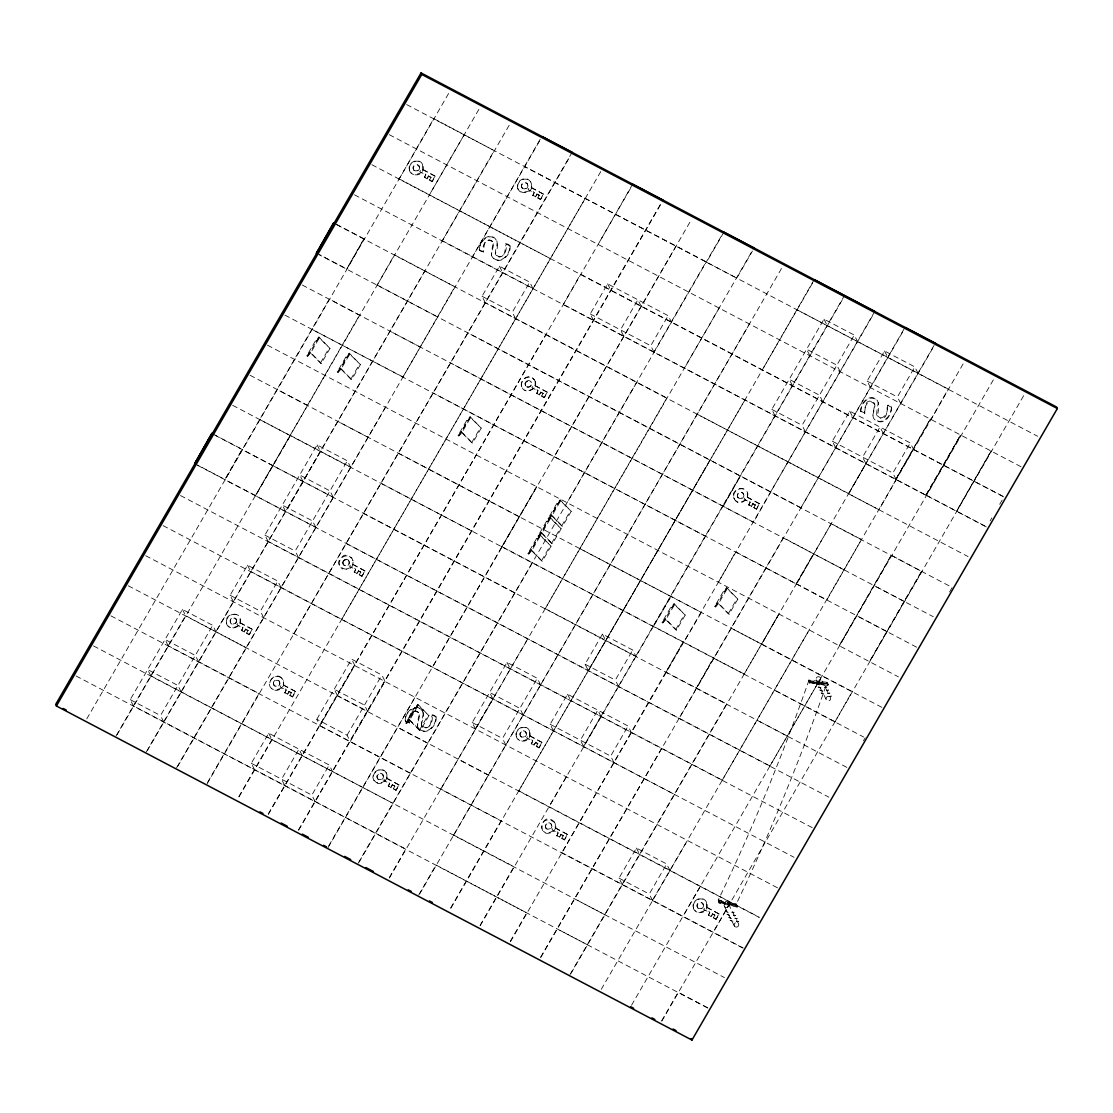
<?xml version="1.0" encoding="UTF-8"?>
<svg xmlns="http://www.w3.org/2000/svg" width="1113" height="1113" viewBox="0 0 1113 1113"><rect width="100%" height="100%" fill="white"/><g stroke="black" fill="none" stroke-linecap="round" stroke-linejoin="round"><path stroke-width="0.75" stroke-dasharray="5 3.75" d="M819.293 685.01L816.511 683.897L819.377 684.578M818.125 687.138L820.851 688.071M819.571 690.004L822.424 691.02L820.044 689.949M823.898 694.095L821.116 692.968L823.94 693.719M826.862 686.958L824.608 687.556M827.947 690.102C829.895 690.06 823.926 691.201 828.378 689.935M829.922 693.065L827.655 693.566L829.505 693.176M831.467 696.042L829.199 696.557L831.035 696.209M887.52 407.386C887.659 411.643 885.614 417.612 880.647 417.918L877.573 416.512M824.677 687.152L826.486 687.166M728.18 912.535L725.467 911.283L728.319 912.173M729.725 915.554L726.998 914.19L729.85 915.164M731.867 912.423L733.94 912.813L734.01 912.034M732.924 921.244L730.072 920.242L732.799 921.634M733.328 915.443L735.735 915.568L733.467 915.123M734.914 918.503L737.265 918.587L734.997 918.114M736.403 921.536L738.795 921.606L736.472 921.494M872.926 415.552C873.023 410.906 878.38 402.558 870.839 401.153C861.212 399.998 868.599 419.267 860.599 410.961C860.989 404.506 865.872 396.186 873.371 397.856C885.28 398.983 872.272 434.32 878.366 402.35M728.528 917.279L731.255 918.587L729.001 917.265M405.382 721.085C403.824 712.445 416.012 701.635 422.439 710.887C417.653 703.388 404.158 711.471 405.382 721.085C412.937 727.888 406.565 710.164 415.636 711.277L418.669 712.682M492.642 241.716L489.609 240.311C480.552 239.198 486.924 256.922 479.369 250.119C479.119 245.486 481.623 240.297 485.532 237.598C496.44 232.506 500.224 244.985 495.341 253.235M479.369 250.119C479.007 242.064 488.704 232.019 495.925 239.351M860.822 411.42C860.46 403.365 870.171 393.32 877.378 400.638M226.44 621.597C226.342 615.739 234.175 611.844 238.502 616.046M283.592 682.686L283.412 685.149M409.347 168.453C409.25 162.595 417.083 158.7 421.424 162.901M353.03 562.093L352.849 564.555M419.378 714.81C417.319 718.122 417.445 733.717 417.765 722.546C419.211 717.662 421.66 711.958 415.399 710.817C410.099 711.513 407.928 718.33 409.403 722.88M493.351 243.844C491.306 247.169 491.431 262.751 491.751 251.58C493.198 246.71 495.647 240.992 489.386 239.852C484.072 240.547 481.901 247.364 483.39 251.914M517.698 186.414C517.587 180.556 525.433 176.661 529.76 180.863C532.529 184.285 528.285 178.247 526.449 178.845C523.973 178.358 521.399 179.235 519.632 180.988C509.392 195.165 537.509 197.238 530.664 181.864M516.223 734.705C516.112 728.848 523.945 724.953 528.285 729.154M733.662 496.036C733.564 490.179 741.397 486.284 745.738 490.485M693.274 906.205C693.162 900.361 700.995 896.452 705.336 900.654M496.12 255.225L499.181 256.616C508.878 257.743 502.005 238.544 509.893 245.583C510.533 253.973 500.975 264.908 492.962 257.785M422.133 726.177L425.208 727.582C434.891 728.709 428.018 709.51 435.92 716.549C436.546 724.939 426.989 735.874 418.975 728.751M509.893 245.583C512.105 255.197 497.984 267.134 491.723 256.004M435.92 716.549C438.132 726.149 424.011 738.1 417.751 726.97M876.835 415.427L880.87 418.377C891.235 419.434 883.277 399.303 891.36 406.885C891.986 415.274 882.428 426.209 874.415 419.086M891.36 406.885C891.93 413.827 886.282 423.719 878.074 421.535C869.267 418.975 874.526 410.572 874.595 403.741M808.817 680.071L808.636 681.198A492.53 105.958 -70 0 1 718.344 899.833L718.344 901.544L736.347 905.592L736.333 903.881A498.694 107.043 -70.2 0 0 827.196 682.311L808.817 680.071L808.942 681.796L827.321 684.036L827.196 682.311L827.321 684.036M809.401 682.714L809.582 681.587L827.961 683.813L828.086 685.552L809.401 682.714L828.086 685.552M809.708 683.312L809.582 681.587M827.78 684.94L827.961 683.813M820.879 687.639L818.5 686.916M718.344 901.544L718.344 899.833L736.333 903.881L736.347 905.592M719.123 903.06L719.109 901.349L719.123 903.06L737.112 907.095L737.404 905.996L718.038 900.932M737.112 907.095L737.098 905.384M423.037 169.816C421.535 157.503 424.526 167.312 422.411 171.263C419.434 177.357 409.834 175.061 409.375 169.872M240.13 622.96L240.088 618.703M531.374 187.763L531.346 183.52M535.172 385.863L535.144 381.606M386.907 778.557L386.879 774.3L385.098 771.267M529.899 736.055C528.411 723.756 531.388 733.564 529.287 737.516C526.31 743.609 516.696 741.3 516.237 736.11M555.331 828.086L555.304 823.843M747.352 497.386L747.324 493.142M706.95 907.568C705.461 895.255 708.438 905.078 706.338 909.015C703.36 915.123 693.747 912.813 693.288 907.624M359.763 315.257L329.351 299.049L224.882 479.675L242.133 449.304L213.376 434.195M363.923 238.794L346.686 269.165L363.923 238.794L333.663 222.878M399.108 179.068L433.75 118.618L494.422 150.728M86.786 718.873L449.555 91.85M310.652 352.96L307.633 356.271L306.771 355.812L315.466 340.787L318.902 337.03L329.991 348.411L321.295 363.45L320.447 363.005L310.652 352.96L319.348 337.935L329.991 348.411M307.633 356.271L318.902 337.03M427.128 178.956L428.463 175.937L427.128 178.956L424.331 177.217L425.848 174.574C421.368 168.62 416.081 178.525 411.142 172.905M424.512 177.593L425.848 174.574M320.447 363.005L329.142 347.966M422.843 169.426L435.253 176.23L432.15 181.6L429.548 180.236L430.884 177.217L428.463 175.937M429.548 180.236L430.884 177.217M133.574 706.212L130.249 699.646L182.449 609.437L212.708 625.339L216.033 631.906M432.15 181.6L435.058 175.854M116.03 735.985L185.621 615.698L246.307 647.808M255.378 495.702L359.61 314.965M377.168 285.192L394.419 254.821L455.092 286.931M117.046 734.789L479.828 107.752M341.051 369.14L338.032 372.438L337.169 371.992L345.879 356.953L349.301 353.211L360.403 364.591L351.694 379.616L350.845 379.171L341.051 369.14L349.746 354.101L360.403 364.591M338.032 372.438L346.727 357.398L349.746 354.101M337.169 371.992L340.606 368.236L349.301 353.211M350.845 379.171L359.541 364.132M163.848 722.128L160.509 715.562L212.708 625.339M233.438 601.827L230.113 595.26L247.503 565.195L277.777 581.097L281.102 587.664M268.233 541.683L264.908 535.116L317.108 444.894L347.367 460.81L350.706 467.377M146.29 751.901L424.832 271.029M442.237 240.951L494.269 150.436M147.306 750.691L510.088 123.668M244.22 632.101L245.556 629.082L244.22 632.101L241.424 630.361L242.94 627.718C238.46 621.764 233.174 631.669 228.235 626.049M241.604 630.737L242.94 627.718M239.935 622.57L252.345 629.374L249.242 634.744L246.627 633.38L247.962 630.361L245.556 629.082M246.627 633.38L247.962 630.361M263.698 617.743L260.372 611.176L277.777 581.097M298.507 557.599L295.168 551.032L347.367 460.81M249.242 634.744L252.15 628.998M176.55 767.803L385.501 407.233M402.892 377.154L454.939 286.639M540.195 139.278L472.496 256.866M177.579 766.607L540.348 139.57M483.251 252.164L483.153 251.468M535.464 196.918L536.995 194.274L535.464 196.918L532.863 195.554L534.198 192.521C529.551 187.193 520.494 197.683 517.712 187.819M532.863 195.554L534.198 192.521M496.913 241.048C498.443 247.044 490.916 255.517 499.417 257.075C505.539 256.477 507.208 248.296 505.845 243.455M531.179 187.387L543.603 194.191L540.501 199.561L537.885 198.184L539.221 195.165L536.814 193.899M537.885 198.184L539.221 195.165M485.365 302.847L482.026 296.281L499.431 266.202L529.691 282.118L533.03 288.684M540.501 199.561L543.408 193.815M207.686 782.202L259.009 693.496L168.216 645.763M572.207 152.175L293.971 633.645M206.976 784.011L570.621 155.486M356.939 573.71L358.469 571.066L356.939 573.71L354.337 572.332L355.673 569.313C351.179 563.359 345.906 573.265 340.968 567.644M287.502 694.303L289.032 691.66L287.502 694.303L284.886 692.926L286.222 689.907C281.742 683.952 276.455 693.858 271.516 688.237M354.337 572.332L355.673 569.313M284.886 692.926L286.222 689.907M352.654 564.18L365.078 570.983L361.962 576.339L359.36 574.976L360.695 571.957L358.275 570.691M283.217 684.773L295.627 691.576L292.524 696.947L289.909 695.569L291.258 692.55L288.837 691.284M359.36 574.976L360.695 571.957M289.909 695.569L291.258 692.55M254.64 769.848L251.301 763.281L268.706 733.217L329.225 765.034L332.564 771.587M515.625 318.749L512.3 312.183L529.691 282.118M361.962 576.339L364.883 570.593M292.524 696.947L295.432 691.201M238.822 796.616L271.878 739.477M238.975 796.922L600.881 171.388M461.881 432.651L458.862 435.962L458.013 435.503L466.709 420.464L470.131 416.721L481.233 428.102L472.538 443.141L471.675 442.696L461.881 432.651L470.59 417.612L481.233 428.102M458.862 435.962L467.571 420.923L470.59 417.612M458.013 435.503L461.436 431.761L470.131 416.721M471.675 442.696L480.371 427.656M316.815 719.276L351.611 659.133L381.87 675.048L385.056 681.309L350.247 741.453L347.075 735.192L316.815 719.276L319.988 725.537L354.783 665.393L351.611 659.133M268.219 814.02L545.885 334.665M563.289 304.586L580.527 274.215L943.434 465.192M632.727 183.993L598.084 244.443M268.372 814.326L632.017 185.801M539.262 395.004L540.793 392.374L539.262 395.004L536.661 393.64L537.996 390.621C533.656 384.722 529.802 393.418 524.724 389.981M536.661 393.64L537.996 390.621M534.977 385.474L547.401 392.277L544.285 397.647L541.683 396.284L543.019 393.265L540.598 391.985M541.683 396.284L543.019 393.265M315.16 801.666L311.835 795.099L329.225 765.034M593.549 320.502L590.224 313.936L607.615 283.857L668.148 315.675L671.473 322.241M347.075 735.192L381.87 675.048M544.285 397.647L547.206 391.901M298.479 829.936L663 199.895M298.632 830.242L661.414 203.206M501.796 546.803L536.814 486.771M328.738 845.838L415.024 697.281M536.661 486.464L432.428 667.216M328.029 847.647L691.674 219.122M409.584 720.236L406.565 723.533L405.716 723.088L414.412 708.049L417.834 704.306L428.936 715.687L420.241 730.726L419.378 730.267L409.584 720.236L418.293 705.197L428.936 715.687M406.565 723.533L415.274 708.508L418.293 705.197M405.716 723.088L409.139 719.346L417.834 704.306M409.264 723.116L409.181 722.42M419.378 730.267L428.074 715.242M390.997 787.712L392.333 784.679L390.997 787.712L388.2 785.959L389.731 783.315L385.14 780.895L379.964 783.427L376.472 782.676L373.926 780.255L378.337 783.663L383.693 782.689L387.018 778.293L386.197 772.659M388.395 786.335L389.731 783.315M423.19 713.224C423.497 718.066 417.612 726.525 425.43 728.041C431.566 727.443 433.221 719.248 431.858 714.421M531.708 550.74L528.689 554.037L527.826 553.592L536.522 538.553L539.958 534.81L551.046 546.191L542.351 561.23L541.488 560.785L531.708 550.74L540.403 535.701L551.046 546.191M541.794 533.294L538.775 536.605L537.913 536.146L546.622 521.121L550.045 517.364L561.147 528.745L552.438 543.784L551.589 543.339L541.794 533.294L550.49 518.268L561.147 528.745M551.895 515.862L548.862 519.159L548.013 518.714L556.709 503.674L560.131 499.932L571.233 511.312L562.538 526.338L561.675 525.893L551.895 515.862L560.59 500.822L571.233 511.312M528.689 554.037L537.384 539.012L540.403 535.701M538.775 536.605L547.471 521.566L550.49 518.268M548.862 519.159L557.571 504.119L560.59 500.822M386.712 778.168L399.136 784.985L396.033 790.341L393.418 788.978L394.753 785.959L392.333 784.679M527.826 553.592L531.249 549.85L539.958 534.81M537.913 536.146L541.349 532.404L550.045 517.364M548.013 518.714L551.436 514.957L560.131 499.932M393.418 788.978L394.753 785.959M654.082 352.32L650.743 345.753L668.148 315.675M396.033 790.341L398.941 784.595M358.136 863.257L532.278 562.83M653.929 352.014L706.129 261.792L524.696 166.644M359.165 862.06L722.003 234.843M723.895 232.144L706.505 262.209L736.764 278.125L752.43 251.051M541.488 560.785L550.198 545.746M551.589 543.339L560.284 528.299M561.675 525.893L570.371 510.853M475.557 729.098L472.204 722.532L507.013 662.388L537.273 678.29L540.612 684.857M440.734 789.242L527.743 638.876M389.272 877.656L405.8 849.094L133.421 705.906M475.404 728.792L492.795 698.727M545.147 608.811L666.784 397.995L485.212 302.541M389.425 877.962L754.016 247.74M505.817 745.014L502.478 738.434L537.273 678.29M418.669 895.075L436.059 864.996L527.006 913.022M453.617 835.223L749.411 323.98M419.684 893.878L782.467 266.842M533.99 745.209L535.52 742.566L533.99 745.209L531.388 743.846L532.724 740.827C528.23 734.872 522.957 744.778 518.018 739.143M531.388 743.846L532.724 740.827M529.705 735.679L542.128 742.482L539.012 747.853L536.41 746.475L537.746 743.456L535.325 742.19M536.41 746.475L537.746 743.456M553.481 730.851L550.128 724.271L567.533 694.192L628.066 726.01L631.405 732.591M710.024 459.933L588.387 670.749L585.048 664.183L602.453 634.118L632.713 650.02L636.052 656.587M539.012 747.853L541.934 742.107M450.668 907.971L501.128 820.768L440.581 788.936M518.686 790.995L744.875 400.04M814.313 279.446L762.266 369.961M450.821 908.278L812.727 282.758M775.135 415.942L771.81 409.389L824.01 319.167L854.269 335.069L857.594 341.635M618.647 686.665L615.322 680.099L632.713 650.02M600.978 716.369L583.574 746.447L843.71 296.851M480.065 925.39L513.997 866.749L453.464 834.931M480.218 925.682L843 298.66M665.852 619.635L662.833 622.932L661.985 622.487L670.68 607.448L674.102 603.705L685.205 615.086L676.509 630.125L675.647 629.666L665.852 619.635L674.561 604.596L685.205 615.086M662.833 622.932L674.102 603.705M559.436 837.24L560.966 834.597L559.436 837.24L556.82 835.877L558.156 832.858C553.676 826.903 548.389 836.809 543.45 831.174M675.647 629.666L684.342 614.626M556.82 835.877L558.156 832.858M751.442 506.54L752.778 503.521L751.442 506.54L748.646 504.801L750.176 502.158C745.682 496.203 740.395 506.109 735.47 500.474M748.84 505.177L750.176 502.158M555.15 827.71L567.56 834.513L564.458 839.884L561.842 838.52L563.178 835.501L560.771 834.221M561.842 838.52L563.178 835.501M747.157 497.01L759.567 503.813L756.464 509.184L753.863 507.82L755.198 504.787L752.778 503.521M753.863 507.82L755.198 504.787M614.014 762.655L610.661 756.089L628.066 726.01M805.395 431.858L802.07 425.291L854.269 335.069M564.458 839.884L567.366 834.138M756.464 509.184L759.386 503.438M665.977 672.322L683.229 641.951L561.815 852.878M510.324 941.292L526.852 912.73M796.407 583.782L826.82 599.99L861.462 539.541L831.202 523.639L796.56 584.088L735.651 551.853L718.4 582.224M874.846 311.264L770.599 492.002M510.477 941.598L873.26 314.576M718.497 603.649L715.478 606.961L714.616 606.502L723.311 591.476L726.747 587.72L737.836 599.114L729.14 614.139L728.278 613.694L718.497 603.649L727.192 588.624L737.836 599.114M715.478 606.961L726.747 587.72M728.278 613.694L736.987 598.655M835.668 447.76L832.329 441.207L849.734 411.128L910.267 442.946L913.592 449.513M870.463 387.616L867.138 381.049L884.529 350.985L914.803 366.887L918.128 373.453M579.943 548.667L671.069 596.554L653.512 626.327L713.489 657.853L696.251 688.237M540.598 957.208L661.665 748.493M813.728 553.898L783.315 537.676L679.069 718.428M800.859 507.918L905.106 327.166M540.751 957.5L904.396 328.975M864.704 413.452L864.62 412.756M622.334 884.696L619.009 878.129L636.413 848.064L666.673 863.966L669.998 870.533M900.723 403.532L897.398 396.965L914.803 366.887M569.981 974.612L726.58 703.959L665.824 672.029M744.138 674.186L778.933 614.042M796.185 583.671L813.575 553.592M848.523 493.741L935.379 343.082M571.011 973.416L933.779 346.393M652.608 900.612L649.269 894.045L666.673 863.966M896.188 479.578L892.863 473.011L910.267 442.946M652.455 900.306L687.403 840.454M722.198 780.31L809.262 629.763M896.035 479.286L913.439 449.207M797.075 309.817L948.234 389.063L930.997 419.434M601.27 989.318L964.053 362.295M925.877 494.965L960.672 434.821L926.253 495.382L563.136 304.28M891.304 555.234L839.258 645.749L891.304 555.234L921.717 571.442L869.517 661.665L921.564 571.136M926.03 495.271L960.895 434.933M769.862 766.147L822.076 675.939M631.544 1005.234L994.312 378.211M711.04 916.722L712.57 914.079L711.04 916.722L708.438 915.345L709.774 912.326C705.28 906.372 700.007 916.277 695.069 910.657M708.438 915.345L709.774 912.326M706.755 907.192L719.179 913.996L716.062 919.366L713.461 917.988L714.796 914.969L712.376 913.703M713.461 917.988L714.796 914.969M716.062 919.366L718.984 913.62M661.651 1020.844L678.179 992.267L708.438 1008.183M834.931 721.92L852.182 691.549L761.751 644.232L779.003 613.861M661.804 1021.136L1024.572 394.113M990.111 520.884L991.85 517.879M999.683 504.342L1004.023 496.829M863.451 740.827L865.191 737.822M949.57 591.963L952.185 587.455L319.445 254.849M319.348 337.935L316.329 341.232L315.466 340.787M306.771 355.812L310.193 352.07L321.295 363.45M674.561 604.596L671.529 607.893L670.68 607.448M661.985 622.487L665.407 618.731L676.509 630.125M727.192 588.624L724.173 591.921L723.311 591.476M714.616 606.502L718.038 602.759L729.14 614.139M526.783 381.105L528.369 380.604A3.089 2.949 -26.9 0 1 531.096 382.037L531.694 383.971A3.395 3.242 -26.9 0 1 530.066 386.781L528.48 387.296A3.089 2.949 -26.9 0 1 525.739 385.849L525.559 385.474A3.089 2.949 -26.9 0 0 528.285 386.907L529.871 386.406A3.395 3.242 -26.9 0 0 531.499 383.595L531.096 382.037M344.46 559.811L346.046 559.296A3.089 2.949 -26.9 0 1 348.772 560.743L348.967 561.119A3.089 2.949 -26.9 0 0 346.24 559.686L344.64 560.187A3.395 3.242 -26.9 0 0 343.013 562.997M733.55 912.368L731.909 912.034M809.123 680.683L827.502 682.909M827.015 683.438L808.942 681.796M809.888 682.186L828.267 684.425M718.65 900.431L736.639 904.479M719.415 901.947L737.404 905.996M718.817 902.448L736.806 906.497M280.351 677.205C275.12 674.367 268.344 679.876 269.944 685.58M383.86 770.613C378.615 767.775 371.853 773.285 373.439 778.989M406.662 104.594L1037.664 436.296M543.603 194.191L529.705 186.887L528.119 189.613L534.393 192.911M536.995 194.274L539.415 195.54M532.668 195.165L535.283 196.542M537.69 197.808L540.306 199.185M867.138 381.049L897.398 396.965M389.258 134.673L1021.79 467.168M887.534 405.202L891.583 407.344M435.253 176.23L421.354 168.926L419.782 171.652L426.042 174.95M428.658 176.327L431.065 177.593M424.331 177.217L426.933 178.581M429.354 179.861L431.955 181.224M860.599 410.961L864.467 413.006M398.955 178.762L550.42 258.606M1002.521 496.036L943.657 465.317M371.867 164.738L1004.176 497.135M506.067 243.914L510.13 246.043M479.133 249.674L483.014 251.705M590.224 313.936L650.743 345.753M771.81 409.389L802.07 425.291M832.329 441.207L892.863 473.011M442.084 240.645L532.877 288.378M926.099 495.076L986.633 526.894M354.463 194.817L986.981 527.312M482.026 296.281L512.3 312.183M848.37 493.449L697.211 414.203M336.849 224.77L968.073 556.583M316.259 252.957L346.533 268.859M377.015 284.886L437.701 317.01M800.706 507.611L467.961 332.912M547.401 392.277L533.503 384.973L531.917 387.7L538.191 390.997M759.567 503.813L745.682 496.509L744.096 499.236L750.371 502.533M540.793 392.374L543.214 393.64M752.972 503.897L755.393 505.177M536.466 393.265L539.082 394.628M541.488 395.908L544.104 397.271M748.646 504.801L751.247 506.165M753.668 507.431L756.27 508.808M302.263 285.039L933.278 616.727M402.739 376.848L312.099 329.434M284.872 315.104L917.39 647.599M345.879 356.953L346.727 357.398M466.709 420.464L467.571 420.923M267.468 345.183L898.469 676.885M556.709 503.674L557.571 504.119M546.622 521.121L547.471 521.566M670.916 596.262L701.329 612.47L683.785 642.243M250.063 375.262L882.595 707.743M536.522 538.553L537.384 539.012M290.243 435.378L350.539 467.07M501.643 546.497L653.442 626.522M743.985 673.88L713.864 658.284M834.778 721.614L774.398 690.102M232.673 405.327L863.674 737.029M333.149 497.149L272.991 465.749M544.994 608.505L635.899 656.28M215.046 435.28L847.786 767.9M585.048 664.183L615.322 680.099M194.469 463.467L224.729 479.369M255.225 495.396L225.104 479.8M315.744 527.214L255.6 495.814L290.396 435.67L259.913 419.643M769.709 765.841L346.171 543.422M197.655 465.359L828.879 797.172M365.078 570.983L351.179 563.679L349.593 566.406L355.868 569.689M358.469 571.066L360.89 572.332M354.143 571.957L356.744 573.32M359.165 574.6L361.781 575.964M264.908 535.116L295.168 551.032M268.08 541.377L722.045 780.018M180.473 495.549L812.991 828.044M550.128 724.271L610.661 756.089M250.689 571.456L674.534 794.473M163.068 525.628L794.084 857.316M542.128 742.482L528.23 735.178L526.644 737.905L532.918 741.202M535.52 742.566L537.941 743.846M531.193 743.456L533.795 744.834M536.216 746.1L538.831 747.477M230.113 595.26L260.372 611.176M472.204 722.532L502.478 738.434M145.678 555.693L778.196 888.188M432.094 714.866L436.143 717.009M414.412 708.049L415.274 708.508M252.345 629.374L238.446 622.07L236.874 624.796L243.135 628.094M245.75 629.471L248.157 630.737M241.424 630.361L244.025 631.725M246.446 633.005L249.048 634.368M405.16 720.626L409.028 722.671M518.533 790.689L759.122 917.168M128.273 585.772L759.275 917.46M719.179 913.996L705.28 906.692L703.694 909.418L709.969 912.702M295.627 691.576L281.728 684.272L280.156 686.999L286.417 690.283M567.56 834.513L553.662 827.209L552.09 829.936L558.35 833.234M712.57 914.079L714.991 915.345M289.032 691.66L291.439 692.926M560.966 834.597L563.373 835.877M708.244 914.969L710.845 916.347M713.266 917.613L715.882 918.976M284.705 692.55L287.307 693.928M289.728 695.194L292.329 696.557M556.639 835.501L559.241 836.865M561.662 838.131L564.263 839.508M619.009 878.129L649.269 894.045M561.662 852.586L743.247 948.026M110.869 615.837L743.401 948.332M399.136 784.985L385.237 777.667L383.651 780.394L389.926 783.691M392.527 785.068L394.948 786.335M388.2 785.959L390.816 787.322M393.223 788.602L395.838 789.966M150.825 675.841L393.084 803.405M93.478 645.916L724.48 977.617M130.249 699.646L160.509 715.562M251.301 763.281L311.835 795.099M76.074 675.994L708.591 1008.475M281.798 678.248C274.883 670.68 265.061 684.022 271.711 688.613C274.981 691.743 280.671 690.436 282.785 686.596C285.415 685.191 281.506 676.161 283.565 681.281M551.436 514.957L562.538 526.338M461.436 431.761L472.538 443.141M541.349 532.404L552.438 543.784M531.249 549.85L542.351 561.23M340.606 368.236L351.694 379.616M409.139 719.346L420.241 730.726M734.371 499.097C740.062 509.156 753.084 495.535 745.543 490.11C742.274 486.979 736.583 488.287 734.469 492.113C731.839 493.518 735.749 502.561 733.69 497.441M422.509 164.293C418.85 156.766 406.607 162.679 409.57 170.247M521.705 386.294C520.578 381.94 524.181 377.363 528.619 377.168C530.984 375.554 536.758 382.761 533.364 378.573C526.894 372.354 516.724 383.289 523.486 389.327M706.435 902.045C702.776 894.518 690.519 900.445 693.482 907.999M529.385 730.545C525.726 723.019 513.469 728.932 516.432 736.5M339.382 564.987C337.796 559.283 344.557 553.773 349.788 556.611C356.424 562.19 345.781 551.547 342.567 556.597C328.947 567.018 355.534 576.868 352.821 560.298M554.636 822.201C541.836 808.998 535.061 839.411 552.118 832.232C565.501 822.076 540.028 812.518 541.864 828.531M386.392 773.034C382.037 764.617 368.946 773.048 374.121 780.63M281.603 677.859L282.883 679.626M874.818 404.186L871.076 401.612C865.858 402.28 863.897 408.68 864.843 413.215M884.529 350.985L887.868 357.551M883.332 433.597L879.993 427.03L862.603 457.109L865.928 463.676M824.01 319.167L827.335 325.733M896.257 479.397L879.02 509.768L848.746 493.866L865.997 463.495M840.204 371.714L836.865 365.147L806.605 349.232L809.93 355.798M849.734 411.128L853.059 417.695M822.799 401.779L819.474 395.212L789.2 379.31L792.539 385.877M904.326 601.507L874.053 585.605M886.922 631.586L856.662 615.684M719.137 308.078L684.342 368.222M844.211 569.926L813.951 554.01M676.008 246.182L554.218 456.692M770.78 491.876L753.529 522.247L723.269 506.345L740.507 475.961M743.581 494.325L743.874 495.508A3.395 3.242 -26.9 0 1 742.246 498.318L740.66 498.819A3.089 2.949 -26.9 0 1 737.919 497.386L737.321 495.452A3.395 3.242 -26.9 0 1 738.949 492.642L740.548 492.141A3.089 2.949 -26.9 0 1 743.275 493.574L743.47 493.949A3.089 2.949 -26.9 0 0 740.743 492.516L739.143 493.017A3.395 3.242 -26.9 0 0 737.516 495.828L737.613 496.648M641.213 306.325L637.888 299.773L620.484 329.838L623.823 336.404M737.919 497.386L737.738 497.01A3.089 2.949 -26.9 0 0 740.465 498.443L742.051 497.942A3.395 3.242 -26.9 0 0 743.679 495.132M585.215 198.462L341.635 619.482M820.545 678.054A2.351 2.254 -26.9 0 1 817.999 681.184A2.351 2.254 -26.9 0 1 816.566 677.567A2.351 2.254 -26.9 0 1 820.545 678.054L830.521 697.726A2.351 2.254 -26.9 0 1 827.989 700.856A2.351 2.254 -26.9 0 1 826.542 697.239A2.351 2.254 -26.9 0 1 830.521 697.726M816.205 679.82L826.18 699.493M723.047 506.22L450.556 362.991M607.615 283.857L610.954 290.423M636.678 382.385L567.087 502.686M761.529 644.107L731.269 628.205M527.618 184.688L527.896 185.885A3.395 3.242 -26.9 0 1 526.268 188.695L524.682 189.196A3.089 2.949 -26.9 0 1 521.955 187.763L521.357 185.829A3.395 3.242 -26.9 0 1 522.985 183.019L524.571 182.518A3.089 2.949 -26.9 0 1 527.312 183.951L527.492 184.327A3.089 2.949 -26.9 0 0 524.766 182.894L523.18 183.395A3.395 3.242 -26.9 0 0 521.552 186.205L521.649 187.026M705.642 536.299L433.166 393.07M521.955 187.763L521.76 187.387A3.089 2.949 -26.9 0 0 524.487 188.82L526.087 188.32A3.395 3.242 -26.9 0 0 527.715 185.509M787.267 736.083L756.993 720.167M464.163 134.826L429.368 194.97M499.431 266.202L502.756 272.768M419.267 166.741L419.559 167.924A3.395 3.242 -26.9 0 1 417.931 170.734L416.332 171.249A3.089 2.949 -26.9 0 1 413.605 169.802L413.006 167.882A3.395 3.242 -26.9 0 1 414.634 165.058L416.234 164.557A3.089 2.949 -26.9 0 1 418.961 165.99L419.156 166.38A3.089 2.949 -26.9 0 0 416.429 164.933L414.829 165.447A3.395 3.242 -26.9 0 0 413.201 168.258L413.299 169.065M413.605 169.802L413.41 169.426A3.089 2.949 -26.9 0 0 416.137 170.859L417.737 170.359A3.395 3.242 -26.9 0 0 419.364 167.548M522.387 387.936C525.475 395.101 540.042 388.298 534.463 379.964M602.453 634.118L605.778 640.685M730.531 902.351L713.127 932.43M728.459 903.965L738.434 923.623M724.424 906.372L734.399 926.044M519.423 516.849L398.357 453.214M700.272 886.449L682.867 916.514M420.297 347.075L390.037 331.173M703.179 904.493L703.472 905.69A3.395 3.242 -26.9 0 1 701.844 908.5L700.258 909.001A3.089 2.949 -26.9 0 1 697.517 907.568L696.933 905.634A3.395 3.242 -26.9 0 1 698.561 902.824L700.147 902.323A3.089 2.949 -26.9 0 1 702.873 903.756L703.068 904.132A3.089 2.949 -26.9 0 0 700.341 902.699L698.741 903.2A3.395 3.242 -26.9 0 0 697.114 906.01L697.211 906.817M601.145 716.675L597.792 710.108L580.402 740.173L583.741 746.753M697.517 907.568L697.336 907.192A3.089 2.949 -26.9 0 0 700.063 908.625L701.649 908.111A3.395 3.242 -26.9 0 0 703.277 905.3M567.533 694.192L570.886 700.773M514.888 592.895L363.561 513.357M636.413 848.064L639.738 854.631M471.759 531.012L380.966 483.279M566.35 776.832L548.946 806.897M507.013 662.388L510.338 668.941M523.221 714.936L519.868 708.369L489.609 692.453L492.948 699.034M525.823 732.243L526.421 734.177A3.395 3.242 -26.9 0 1 524.793 736.987L523.207 737.488A3.089 2.949 -26.9 0 1 520.467 736.055L519.882 734.121A3.395 3.242 -26.9 0 1 521.51 731.311L523.096 730.81A3.089 2.949 -26.9 0 1 525.823 732.243L526.018 732.618A3.089 2.949 -26.9 0 0 523.291 731.185L521.691 731.686A3.395 3.242 -26.9 0 0 520.063 734.497L520.161 735.317M520.467 736.055L520.286 735.679A3.089 2.949 -26.9 0 0 523.013 737.112L524.599 736.611A3.395 3.242 -26.9 0 0 526.226 733.801L526.129 732.994M368.097 437.298L337.837 421.396M604.943 914.775L574.67 898.859M551.269 824.274L551.867 826.208A3.395 3.242 -26.9 0 1 550.239 829.018L548.639 829.519A3.089 2.949 -26.9 0 1 545.913 828.086L545.314 826.152A3.395 3.242 -26.9 0 1 546.942 823.342L548.542 822.841A3.089 2.949 -26.9 0 1 551.269 824.274L551.464 824.65A3.089 2.949 -26.9 0 0 548.723 823.217L547.137 823.717A3.395 3.242 -26.9 0 0 545.509 826.542L545.607 827.349M545.913 828.086L545.718 827.71A3.089 2.949 -26.9 0 0 548.445 829.143L550.045 828.642A3.395 3.242 -26.9 0 0 551.672 825.832L551.575 825.025M587.539 944.84L557.279 928.938M307.578 405.48L277.304 389.578M488.398 775.079L458.139 759.163M320.502 451.28L285.86 511.73L282.312 505.052L312.572 520.954L315.897 527.52M317.108 444.894L320.433 451.461M333.302 497.441L329.977 490.889L299.703 474.973L303.042 481.539M348.772 560.743L349.371 562.663A3.395 3.242 -26.9 0 1 347.743 565.487L346.157 565.988A3.089 2.949 -26.9 0 1 343.416 564.555L343.235 564.166A3.089 2.949 -26.9 0 0 345.962 565.613L347.548 565.098A3.395 3.242 -26.9 0 0 349.176 562.288L349.079 561.481M421.396 725.092L423.469 714.922L422.926 712.014M427.893 743.261L397.619 727.359M272.768 465.624L242.509 449.722M410.488 773.34L319.695 725.606M382.844 774.731L383.429 776.665A3.395 3.242 -26.9 0 1 381.801 779.476L380.215 779.99A3.089 2.949 -26.9 0 1 377.488 778.557L376.89 776.624A3.395 3.242 -26.9 0 1 378.517 773.813L380.103 773.298A3.089 2.949 -26.9 0 1 382.844 774.731L383.025 775.121A3.089 2.949 -26.9 0 0 380.298 773.674L378.712 774.189A3.395 3.242 -26.9 0 0 377.084 776.999L377.182 777.806M337.392 695.472L334.206 689.211L364.48 705.113L367.652 711.374L337.1 695.542M377.488 778.557L377.293 778.168A3.089 2.949 -26.9 0 0 380.02 779.615L381.62 779.1A3.395 3.242 -26.9 0 0 383.248 776.29L383.15 775.483M247.503 565.195L250.842 571.762M273.673 684.398L273.381 683.215A3.395 3.242 -26.9 0 1 275.008 680.405L276.608 679.904A3.089 2.949 -26.9 0 1 279.335 681.337L279.53 681.713A3.089 2.949 -26.9 0 0 276.803 680.28L275.203 680.78A3.395 3.242 -26.9 0 0 273.575 683.591M279.335 681.337L279.933 683.271A3.395 3.242 -26.9 0 1 278.306 686.081L276.706 686.582A3.089 2.949 -26.9 0 1 273.979 685.149L273.784 684.773A3.089 2.949 -26.9 0 0 276.511 686.206L278.111 685.705A3.395 3.242 -26.9 0 0 279.739 682.881L279.641 682.074M230.697 622.946L230.099 621.026A3.395 3.242 -26.9 0 1 231.727 618.202L233.327 617.701A3.089 2.949 -26.9 0 1 236.053 619.134L236.248 619.524A3.089 2.949 -26.9 0 0 233.507 618.077L231.921 618.591A3.395 3.242 -26.9 0 0 230.294 621.402L230.697 622.946A3.089 2.949 -26.9 0 0 233.424 624.393L235.024 623.878A3.395 3.242 -26.9 0 0 236.652 621.068L236.359 619.885M302.291 755.685L298.966 749.119L281.561 779.197L284.9 785.764M268.706 733.217L272.031 739.783M182.449 609.437L185.774 615.99M198.643 661.971L195.304 655.418L165.044 639.502L168.383 646.069M181.238 692.049L177.913 685.483L147.639 669.581L150.978 676.148M422.439 710.887L423.149 712.459M743.275 493.574L743.776 494.701M527.312 183.951L527.799 185.078M525.739 385.849L525.155 383.929M418.961 165.99L419.462 167.117M702.873 903.756L703.374 904.869M352.139 558.656L353.016 560.674M342.929 563.428L343.416 564.555M273.478 684.022L273.979 685.149M236.053 619.134L236.554 620.261M226.468 623.016C227.289 631.127 242.926 628.595 240.283 619.078C239.462 610.731 223.254 613.778 226.649 623.391M525.433 385.112L525.336 384.305A3.395 3.242 -26.9 0 1 526.964 381.495L528.564 380.98A3.089 2.949 -26.9 0 1 531.291 382.427M342.832 562.621L343.11 563.804M236.457 620.692A3.395 3.242 -26.9 0 1 234.829 623.503L233.229 624.003A3.089 2.949 -26.9 0 1 230.502 622.57M524.974 384.11A3.395 3.242 -26.9 0 1 526.602 381.3M342.651 562.802A3.395 3.242 -26.9 0 1 344.279 559.992M930.412 418.905L895.77 479.355L930.412 418.905M991.168 450.848L956.526 511.298L991.168 450.848M735.818 927.046A2.351 2.254 -26.9 0 0 738.67 924.166A2.351 2.254 -26.9 0 0 734.775 923.289A2.351 2.254 -26.9 0 0 735.818 927.046M725.843 907.387A2.351 2.254 -26.9 0 0 728.695 904.507A2.351 2.254 -26.9 0 0 724.8 903.631A2.351 2.254 -26.9 0 0 725.843 907.387"/><path stroke-width="1.5" d="M421.034 72.929L55.65 704.473L56.415 705.99L691.966 1040.071L1057.35 408.527L1056.585 407.01L421.034 72.929L421.799 74.446L1057.35 408.527M56.415 705.99L421.799 74.446M63.218 708.452L66.237 710.038M259.927 811.85L262.96 813.45M281.116 822.994L287.168 826.166M302.305 834.124L308.357 837.31M323.493 845.268L326.512 846.854M344.668 856.398L350.72 859.584M365.857 867.542L373.425 871.507M408.221 889.802L411.254 891.402M429.409 900.946L432.442 902.532M630.668 1006.736L633.7 1008.322M651.856 1017.866L654.875 1019.466M673.045 1029.01L676.064 1030.596M935.532 343.388L905.259 327.472M874.999 311.57L814.466 279.753M754.169 248.046L723.895 232.144M663.153 200.201L632.88 184.299M572.36 152.481L542.087 136.565M691.201 1038.554L691.966 1040.071M211.873 433.388L194.622 463.773L211.873 433.388M333.663 222.878L316.412 253.263L333.663 222.878"/></g></svg>
